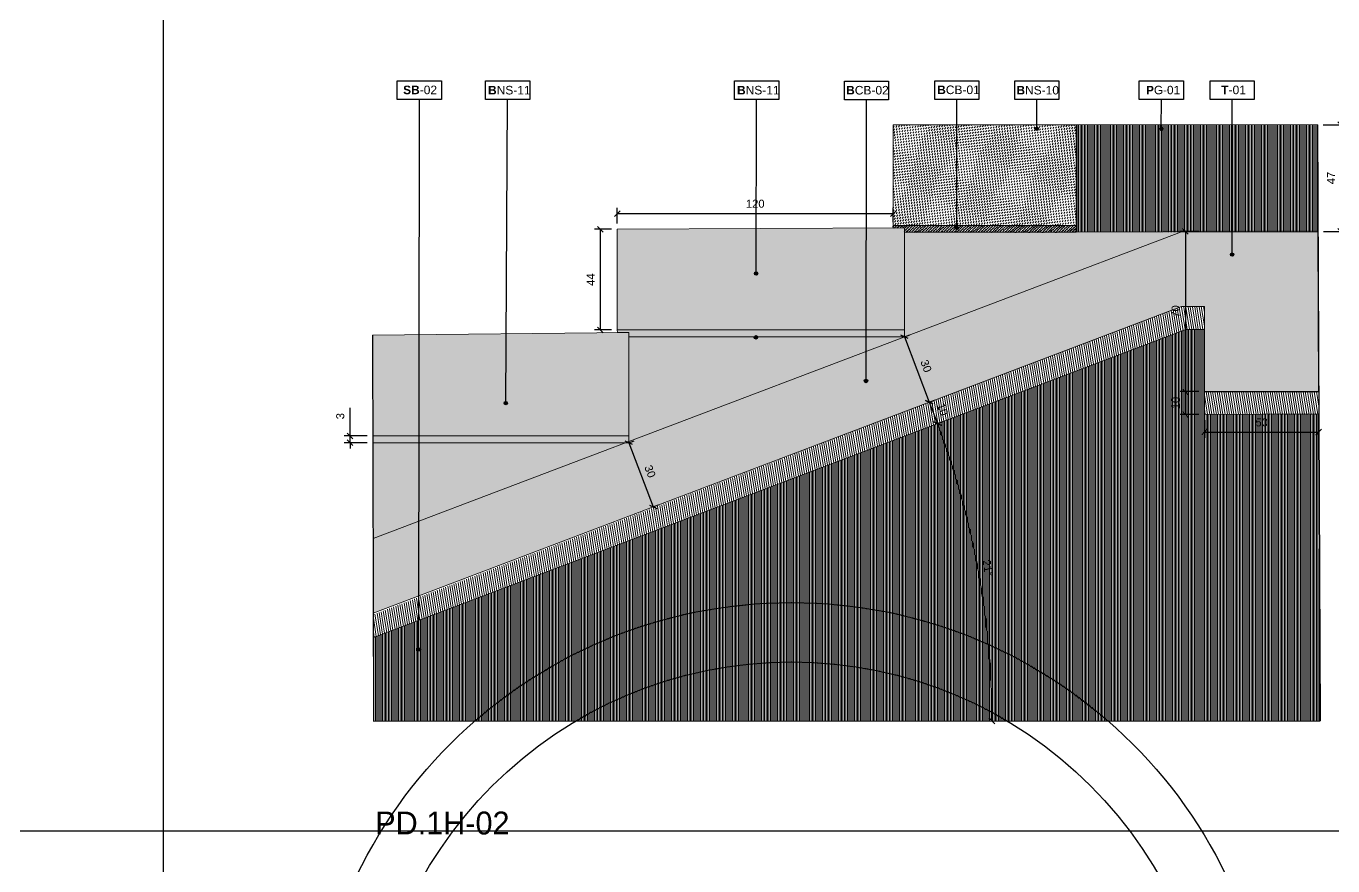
# Model space of a CAD drawing. Header units: metres. Extents: x -325 to 301, y -147 to 149.
# Drawn here: x 21.63 to 27.35, y 43.3 to 46.98 of the extents above; entities that cross this region are included whole.
import ezdxf

# ---------------------------------------------------------------- set-up
doc = ezdxf.new("R2010")
doc.units = ezdxf.units.M
doc.layers.get('Defpoints').update_dxf_attribs({"lineweight": 13})
doc.layers.add('-aux', color=50, linetype='Continuous', plot=False)
doc.layers.add('-AUX-QAD', color=5, linetype='Continuous', plot=False)
doc.layers.add('0-TX-1_25', color=7, linetype='Continuous', true_color=0x3f4f7f)
doc.layers.add('EIT_3 TR sorra', color=7, linetype='Continuous', true_color=0xd8ceb0)
for name, color, linetype, lineweight, true_color in [('03-TR-Paviment_01_Compacted Ground', 7, 'Continuous', 5, 0xc5a967), ('03-TR-Paviment_08_Natural Stone Bleachers', 7, 'Continuous', 5, 0xafad9d), ('3-TR tot_u', 7, 'Continuous', 5, 0x787878)]:
    doc.layers.add(name, color=color, linetype=linetype, lineweight=lineweight, true_color=true_color)
for name, color, linetype, lineweight in [('1-CM', 7, 'Continuous', 0), ('3-TR Formigó', 252, 'Continuous', 0), ('3-TR Seleccionat', 44, 'Continuous', 0)]:
    doc.layers.add(name, color=color, linetype=linetype, lineweight=lineweight)
for name, color, linetype in [('1-SECCIÓ', 1, 'Continuous'), ('A-KEYPLAN_HATCH', 7, 'Continuous'), ('A_TEXT_2', 7, 'Continuous')]:
    doc.layers.add(name, color=color, linetype=linetype)
doc.styles.add('Arial_4', font='arial.ttf', dxfattribs={"height": 1.8})
doc.styles.get("Standard").update_dxf_attribs({"font": 'arial.ttf'})
doc.styles.add('x-llegenda materials$0$ENGRAVERS', font='TT0586M.TTF')
doc.dimstyles.new('ISO-25', dxfattribs={"dimtxt": 0.1, "dimasz": 0.1, "dimexe": 0.1, "dimexo": 0.1, "dimgap": 0.1, "dimtad": 1, "dimdec": 0, "dimlfac": 100, "dimzin": 9, "dimtxsty": 'Standard', "dimblk": 'OBLIQUE', "dimcen": 0.1, "dimadec": 0, "dimazin": 0, "dimtfac": 1, "dimtdec": 0, "dimtmove": 0, "dimatfit": 3, "dimldrblk": 'OBLIQUE', "dimfxl": 1, "dimarcsym": 0})

# ---------------------------------------------------------------- blocks, each defined once
blk = doc.blocks.new('hatch keyplan 2')
at = {"layer": 'A-KEYPLAN_HATCH'}
blk.add_lwpolyline([(0, 0.00548), (0.01287, 0.00548), (0.01287, 0), (0, 0)], close=True, dxfattribs=at)
blk = doc.blocks.new('hatch keyplan')
at = {"layer": 'A-KEYPLAN_HATCH'}
blk.add_blockref('hatch keyplan 2', (1.43058, 0.85215), dxfattribs=at)
blk = doc.blocks.new('SB-02')
at = {"layer": 'A-KEYPLAN_HATCH'}
blk.add_blockref('hatch keyplan', (-1.43058, -0.85215), dxfattribs=at)
at = {"layer": 'A_TEXT_2', "insert": (-0.0008, 0.00408), "char_height": 0.0025, "attachment_point": 1}
blk.add_mtext_dynamic_manual_height_columns('\\pi0.00249;{\\fArial|b1|i0|c0|p34;SB}-02', width=0.0145619, gutter_width=0.015, heights=[0], dxfattribs=at)
blk = doc.blocks.new('B-CB02')
at = {"layer": 'A-KEYPLAN_HATCH'}
blk.add_blockref('hatch keyplan', (-1.43058, -0.85215), dxfattribs=at)
at = {"layer": 'A_TEXT_2', "insert": (-0.0008, 0.00409), "char_height": 0.0025, "attachment_point": 1}
blk.add_mtext_dynamic_manual_height_columns('\\pi0.00129;{\\fArial|b1|i0|c0|p34;B}CB-02', width=0.0145619, gutter_width=0.015, heights=[0], dxfattribs=at)
blk = doc.blocks.new('B-CB01')
at = {"layer": 'A-KEYPLAN_HATCH'}
blk.add_blockref('hatch keyplan', (-1.43058, -0.85215), dxfattribs=at)
at = {"layer": 'A_TEXT_2', "insert": (-0.0008, 0.00411), "char_height": 0.0025, "attachment_point": 1}
blk.add_mtext_dynamic_manual_height_columns('\\pi0.00152;{\\fArial|b1|i0|c0|p34;B}CB-01', width=0.0145619, gutter_width=0.015, heights=[0], dxfattribs=at)
blk = doc.blocks.new('BNS10')
at = {"layer": 'A-KEYPLAN_HATCH'}
blk.add_blockref('hatch keyplan', (-1.43058, -0.85215), dxfattribs=at)
at = {"layer": 'A_TEXT_2', "insert": (-0.0008, 0.00401), "char_height": 0.0025, "attachment_point": 1}
blk.add_mtext_dynamic_manual_height_columns('\\pi0.00128;{\\fArial|b1|i0|c0|p34;B}NS-10', width=0.0145619, gutter_width=0.015, heights=[0], dxfattribs=at)
blk = doc.blocks.new('BNS11')
at = {"layer": 'A-KEYPLAN_HATCH'}
blk.add_blockref('hatch keyplan', (-1.43058, -0.85215), dxfattribs=at)
at = {"layer": 'A_TEXT_2', "insert": (-0.0008, 0.00401), "char_height": 0.0025, "attachment_point": 1}
blk.add_mtext_dynamic_manual_height_columns('\\pi0.00152;{\\fArial|b1|i0|c0|p34;B}NS-11', width=0.0145619, gutter_width=0.015, heights=[0], dxfattribs=at)
blk = doc.blocks.new('PG01')
at = {"layer": 'A-KEYPLAN_HATCH'}
blk.add_blockref('hatch keyplan', (-1.42958, -0.85215), dxfattribs=at)
at = {"layer": 'A-KEYPLAN_HATCH', "insert": (0.00021, 0.00402), "char_height": 0.0024588, "attachment_point": 1, "line_spacing_factor": 0.938532, "style": 'Arial_4'}
blk.add_mtext_dynamic_manual_height_columns('\\pi0.00276;{\\fArial|b1|i0|c0|p34;P}G-01', width=0.0145619, gutter_width=0.015, heights=[0], dxfattribs=at)
blk = doc.blocks.new('T-01')
at = {"layer": 'A-KEYPLAN_HATCH'}
blk.add_blockref('hatch keyplan', (-1.43058, -0.85215), dxfattribs=at)
at = {"layer": 'A_TEXT_2', "insert": (-0.0008, 0.00408), "char_height": 0.0025, "attachment_point": 1}
blk.add_mtext_dynamic_manual_height_columns('\\pi0.00405;{\\fArial|b1|i0|c0|p34;T}-01', width=0.0145619, gutter_width=0.015, heights=[0], dxfattribs=at)
blk = doc.blocks.new('_Oblique')
at = {"color": 0, "lineweight": -2}
blk.add_line((-0.5, -0.5), (0.5, 0.5), dxfattribs=at)
blk = doc.blocks.new('*D611')
at = {"layer": '0-TX-1_25', "color": 0, "lineweight": -2, "transparency": 16777216}
for p, q in [((27.3056, 46.5445), (27.4077, 46.5445)), ((27.3827, 46.5445), (27.3827, 46.0779)), ((27.3077, 46.0779), (27.4077, 46.0779))]:
    blk.add_line(p, q, dxfattribs=at)
at = {"layer": 'Defpoints', "color": 0, "transparency": 16777216}
for p in [(27.2806, 46.5445), (27.2827, 46.0779), (27.3827, 46.0779)]:
    blk.add_point(p, dxfattribs=at)
at = {"layer": '0-TX-1_25', "color": 0, "lineweight": -2, "transparency": 16777216, "xscale": 0.025, "yscale": 0.025, "zscale": 0.025}
for p, rotation in [((27.3827, 46.5445), 90), ((27.3827, 46.0779), 270)]:
    blk.add_blockref('_Oblique', p, dxfattribs=dict(at, rotation=rotation))
at = {"layer": '0-TX-1_25', "color": 0, "transparency": 16777216, "insert": (27.3402, 46.3112), "char_height": 0.035, "attachment_point": 5, "rotation": 90}
blk.add_mtext('47', dxfattribs=at)
blk = doc.blocks.new('*D607')
at = {"layer": '0-TX-1_25', "color": 0, "lineweight": -2, "transparency": 16777216}
for p, q in [((24.1942, 46.0872), (24.1202, 46.0872)), ((24.1452, 45.6472), (24.1452, 46.0872)), ((24.1942, 45.6472), (24.1202, 45.6472))]:
    blk.add_line(p, q, dxfattribs=at)
at = {"layer": 'Defpoints', "color": 0, "transparency": 16777216}
for p in [(24.1452, 46.0872), (24.2192, 46.0872), (24.2192, 45.6472)]:
    blk.add_point(p, dxfattribs=at)
at = {"layer": '0-TX-1_25', "color": 0, "lineweight": -2, "transparency": 16777216, "xscale": 0.025, "yscale": 0.025, "zscale": 0.025}
for p, rotation in [((24.1452, 46.0872), 90), ((24.1452, 45.6472), 270)]:
    blk.add_blockref('_Oblique', p, dxfattribs=dict(at, rotation=rotation))
at = {"layer": '0-TX-1_25', "color": 0, "transparency": 16777216, "insert": (24.1027, 45.8672), "char_height": 0.035, "attachment_point": 5, "rotation": 90}
blk.add_mtext('44', dxfattribs=at)
blk = doc.blocks.new('*D608')
at = {"layer": '0-TX-1_25', "color": 0, "lineweight": -2, "transparency": 16777216}
for p, q in [((24.2192, 46.1122), (24.2192, 46.181)), ((25.4256, 46.118), (25.4256, 46.181)), ((24.2192, 46.156), (25.4256, 46.156))]:
    blk.add_line(p, q, dxfattribs=at)
at = {"layer": 'Defpoints', "color": 0, "transparency": 16777216}
for p in [(25.4256, 46.156), (24.2192, 46.0872), (25.4256, 46.093)]:
    blk.add_point(p, dxfattribs=at)
at = {"layer": '0-TX-1_25', "color": 0, "lineweight": -2, "transparency": 16777216, "xscale": 0.025, "yscale": 0.025, "zscale": 0.025, "rotation": 180}
blk.add_blockref('_Oblique', (24.2192, 46.156), dxfattribs=at)
at = {"layer": '0-TX-1_25', "color": 0, "lineweight": -2, "transparency": 16777216, "xscale": 0.025, "yscale": 0.025, "zscale": 0.025}
blk.add_blockref('_Oblique', (25.4256, 46.156), dxfattribs=at)
at = {"layer": '0-TX-1_25', "color": 0, "transparency": 16777216, "insert": (24.8224, 46.1988), "char_height": 0.035, "width": 0.192224, "attachment_point": 5}
blk.add_mtext('120', dxfattribs=at)
blk = doc.blocks.new('*D609')
at = {"layer": '0-TX-1_25', "color": 0, "lineweight": -2, "transparency": 16777216}
for p, q in [((23.0506, 45.1838), (23.0506, 45.3067)), ((23.1254, 45.1838), (23.0256, 45.1838)), ((23.1254, 45.1538), (23.0256, 45.1538)), ((23.0506, 45.1538), (23.0506, 45.1838)), ((23.0506, 45.1538), (23.0506, 45.1288))]:
    blk.add_line(p, q, dxfattribs=at)
at = {"layer": 'Defpoints', "color": 0, "transparency": 16777216}
for p in [(23.0506, 45.1838), (23.1504, 45.1838), (23.1504, 45.1538)]:
    blk.add_point(p, dxfattribs=at)
at = {"layer": '0-TX-1_25', "color": 0, "lineweight": -2, "transparency": 16777216, "xscale": 0.025, "yscale": 0.025, "zscale": 0.025}
for p, rotation in [((23.0506, 45.1838), 270), ((23.0506, 45.1538), 90)]:
    blk.add_blockref('_Oblique', p, dxfattribs=dict(at, rotation=rotation))
at = {"layer": '0-TX-1_25', "color": 0, "transparency": 16777216, "insert": (23.0078, 45.2702), "char_height": 0.035, "attachment_point": 5, "rotation": 90}
blk.add_mtext('3', dxfattribs=at)
blk = doc.blocks.new('*D610')
at = {"layer": '0-TX-1_25', "color": 0, "lineweight": -2, "transparency": 16777216}
for p, q in [((24.2692, 45.1538), (24.2926, 45.1626)), ((24.2692, 45.1538), (24.3756, 44.8733)), ((24.3756, 44.8733), (24.399, 44.8821))]:
    blk.add_line(p, q, dxfattribs=at)
at = {"layer": 'Defpoints', "color": 0, "transparency": 16777216}
for p in [(24.2692, 45.1538), (24.3756, 44.8733), (24.3756, 44.8733)]:
    blk.add_point(p, dxfattribs=at)
at = {"layer": '0-TX-1_25', "color": 0, "lineweight": -2, "transparency": 16777216, "xscale": 0.025, "yscale": 0.025, "zscale": 0.025}
for p, rotation in [((24.2692, 45.1538), 110.7702829491451), ((24.3756, 44.8733), 290.7702829491452)]:
    blk.add_blockref('_Oblique', p, dxfattribs=dict(at, rotation=rotation))
at = {"layer": '0-TX-1_25', "color": 0, "transparency": 16777216, "insert": (24.3625, 45.0287), "char_height": 0.035, "attachment_point": 5, "rotation": 290.7703}
blk.add_mtext('30', dxfattribs=at)
blk = doc.blocks.new('POINT')
at = {"layer": '0-TX-1_25'}
h = blk.add_hatch(dxfattribs=at)
h.set_pattern_fill('ANGLE', color=256)
h.set_pattern_definition([(0, (-83.747, -12.726), (0, 6.985), [5.08, -1.905]), (90, (-83.747, -12.726), (-6.985, 4e-16), [5.08, -1.905])])
edge = h.paths.add_edge_path()
edge.add_arc((0, 0), 0.0075, 0, 360)
h = blk.add_hatch(color=256, dxfattribs=at)
h.dxf.hatch_style = 1
edge = h.paths.add_edge_path()
edge.add_arc((0, 0), 0.0075, 0, 360)
blk.add_circle((0, 0), 0.0075, dxfattribs=at)
blk = doc.blocks.new('*D2894')
at = {"layer": '0-TX-1_25', "color": 0, "lineweight": -2, "transparency": 16777216}
for p, q in [((26.7614, 46.0779), (26.6786, 46.0779)), ((26.7036, 46.0779), (26.7036, 45.3779)), ((26.7614, 45.3779), (26.6786, 45.3779))]:
    blk.add_line(p, q, dxfattribs=at)
at = {"layer": 'Defpoints', "color": 0, "transparency": 16777216}
for p in [(26.7864, 46.0779), (26.7036, 45.3779), (26.7864, 45.3779)]:
    blk.add_point(p, dxfattribs=at)
at = {"layer": '0-TX-1_25', "color": 0, "lineweight": -2, "transparency": 16777216, "xscale": 0.025, "yscale": 0.025, "zscale": 0.025}
for p, rotation in [((26.7036, 46.0779), 90), ((26.7036, 45.3779), 270)]:
    blk.add_blockref('_Oblique', p, dxfattribs=dict(at, rotation=rotation))
at = {"layer": '0-TX-1_25', "color": 0, "transparency": 16777216, "insert": (26.6607, 45.7279), "char_height": 0.035, "attachment_point": 5, "rotation": 90}
blk.add_mtext('70', dxfattribs=at)
blk = doc.blocks.new('*D2895')
at = {"layer": '0-TX-1_25', "color": 0, "lineweight": -2, "transparency": 16777216}
for p, q in [((26.7614, 45.3779), (26.6786, 45.3779)), ((26.7036, 45.3779), (26.7036, 45.2779)), ((26.7614, 45.2779), (26.6786, 45.2779))]:
    blk.add_line(p, q, dxfattribs=at)
at = {"layer": 'Defpoints', "color": 0, "transparency": 16777216}
for p in [(26.7864, 45.3779), (26.7036, 45.2779), (26.7864, 45.2779)]:
    blk.add_point(p, dxfattribs=at)
at = {"layer": '0-TX-1_25', "color": 0, "lineweight": -2, "transparency": 16777216, "xscale": 0.025, "yscale": 0.025, "zscale": 0.025}
for p, rotation in [((26.7036, 45.3779), 90), ((26.7036, 45.2779), 270)]:
    blk.add_blockref('_Oblique', p, dxfattribs=dict(at, rotation=rotation))
at = {"layer": '0-TX-1_25', "color": 0, "transparency": 16777216, "insert": (26.6607, 45.3279), "char_height": 0.035, "attachment_point": 5, "rotation": 90}
blk.add_mtext('10', dxfattribs=at)
blk = doc.blocks.new('*D2896')
at = {"layer": '0-TX-1_25', "color": 0, "lineweight": -2, "transparency": 16777216}
for p, q in [((26.7864, 45.2529), (26.7864, 45.1752)), ((26.7864, 45.2002), (27.2864, 45.2002)), ((27.2864, 45.2529), (27.2864, 45.1752))]:
    blk.add_line(p, q, dxfattribs=at)
at = {"layer": 'Defpoints', "color": 0, "transparency": 16777216}
for p in [(26.7864, 45.2779), (27.2864, 45.2779), (27.2864, 45.2002)]:
    blk.add_point(p, dxfattribs=at)
at = {"layer": '0-TX-1_25', "color": 0, "lineweight": -2, "transparency": 16777216, "xscale": 0.025, "yscale": 0.025, "zscale": 0.025, "rotation": 180}
blk.add_blockref('_Oblique', (26.7864, 45.2002), dxfattribs=at)
at = {"layer": '0-TX-1_25', "color": 0, "lineweight": -2, "transparency": 16777216, "xscale": 0.025, "yscale": 0.025, "zscale": 0.025}
blk.add_blockref('_Oblique', (27.2864, 45.2002), dxfattribs=at)
at = {"layer": '0-TX-1_25', "color": 0, "transparency": 16777216, "insert": (27.0364, 45.243), "char_height": 0.035, "attachment_point": 5}
blk.add_mtext('50', dxfattribs=at)
blk = doc.blocks.new('*D2897')
at = {"layer": '0-TX-1_25', "color": 0, "lineweight": -2, "transparency": 16777216}
for p, q in [((25.4751, 45.6172), (25.4985, 45.626)), ((25.4751, 45.6172), (25.5835, 45.3314)), ((25.5835, 45.3314), (25.6069, 45.3403))]:
    blk.add_line(p, q, dxfattribs=at)
at = {"layer": 'Defpoints', "color": 0, "transparency": 16777216}
for p in [(25.4751, 45.6172), (25.5835, 45.3314), (25.5835, 45.3314)]:
    blk.add_point(p, dxfattribs=at)
at = {"layer": '0-TX-1_25', "color": 0, "lineweight": -2, "transparency": 16777216, "xscale": 0.025, "yscale": 0.025, "zscale": 0.025}
for p, rotation in [((25.4751, 45.6172), 110.7702829491445), ((25.5835, 45.3314), 290.7702829491445)]:
    blk.add_blockref('_Oblique', p, dxfattribs=dict(at, rotation=rotation))
at = {"layer": '0-TX-1_25', "color": 0, "transparency": 16777216, "insert": (25.5694, 45.4895), "char_height": 0.035, "attachment_point": 5, "rotation": 290.7703}
blk.add_mtext('30', dxfattribs=at)
blk = doc.blocks.new('*D2898')
at = {"layer": '0-TX-1_25', "color": 0, "lineweight": -2, "transparency": 16777216}
for p, q in [((25.5835, 45.3314), (25.6069, 45.3403)), ((25.5835, 45.3314), (25.619, 45.2379)), ((25.619, 45.2379), (25.6424, 45.2468))]:
    blk.add_line(p, q, dxfattribs=at)
at = {"layer": 'Defpoints', "color": 0, "transparency": 16777216}
for p in [(25.5835, 45.3314), (25.619, 45.2379), (25.619, 45.2379)]:
    blk.add_point(p, dxfattribs=at)
at = {"layer": '0-TX-1_25', "color": 0, "lineweight": -2, "transparency": 16777216, "xscale": 0.025, "yscale": 0.025, "zscale": 0.025}
for p, rotation in [((25.5835, 45.3314), 110.7702829491441), ((25.619, 45.2379), 290.7702829491441)]:
    blk.add_blockref('_Oblique', p, dxfattribs=dict(at, rotation=rotation))
at = {"layer": '0-TX-1_25', "color": 0, "transparency": 16777216, "insert": (25.6413, 45.2998), "char_height": 0.035, "attachment_point": 5, "rotation": 290.7703}
blk.add_mtext('10', dxfattribs=at)
blk = doc.blocks.new('*D2899')
at = {"layer": '0-TX-1_25', "color": 0, "lineweight": -2, "transparency": 16777216}
blk.add_arc((22.1862, 43.9359), 3.6714, 0.0196, 20.7703, dxfattribs=at)
at = {"layer": 'Defpoints', "color": 0, "transparency": 16777216}
for p in [(26.7047, 45.6497), (25.8307, 44.3793), (23.1526, 44.3025), (23.1536, 43.9363), (27.292, 43.9377)]:
    blk.add_point(p, dxfattribs=at)
at = {"layer": '0-TX-1_25', "color": 0, "lineweight": -2, "transparency": 16777216, "xscale": 0.025, "yscale": 0.025, "zscale": 0.025}
for p, rotation in [((25.619, 45.2379), 110.7702829491448), ((25.8576, 43.9372), 270.0195669590129)]:
    blk.add_blockref('_Oblique', p, dxfattribs=dict(at, rotation=rotation))
at = {"layer": '0-TX-1_25', "color": 0, "transparency": 16777216, "insert": (25.8392, 44.6061), "char_height": 0.035, "attachment_point": 5, "rotation": 280.3949}
blk.add_mtext('21°', dxfattribs=at)

msp = doc.modelspace()

# ---------------------------------------------------------------- hatches: boundary and pattern name
at = {"layer": '03-TR-Paviment_01_Compacted Ground'}
h = msp.add_hatch(dxfattribs=at)
h.set_pattern_fill('ANSI31', color=256, scale=0.002, angle=225, style=0)
h.set_pattern_definition([(270, (-173.858424, -5.006507), (0.00635, -2e-18), [])])
h.paths.add_polyline_path([(26.2251, 46.5445), (26.2251, 46.0745), (27.2827, 46.0765), (27.2806, 46.5459)])
at = {"layer": '03-TR-Paviment_08_Natural Stone Bleachers'}
h = msp.add_hatch(dxfattribs=at)
h.set_pattern_fill('DASH', color=256, scale=0.002611, angle=232.4264, style=0, double=1)
h.set_pattern_definition([(232.4264096, (-126.827603, -75.2748), (0.00151523477, -0.01162470696), [0.0082894435, -0.0082894435])])
h.paths.add_polyline_path([(25.4251, 46.5445), (25.4251, 46.1046), (26.2251, 46.1045), (26.2251, 46.5445)])
h = msp.add_hatch(dxfattribs=at)
h.set_pattern_fill('DASH', color=256, scale=0.002611, angle=232.4264, style=0, double=1)
h.set_pattern_definition([(232.4264096, (-128.033521, -75.73217), (0.00151523477, -0.01162470696), [0.0082894435, -0.0082894435])])
h.paths.add_polyline_path([(24.2192, 46.0872), (24.2192, 45.6473), (25.4751, 45.6472), (25.4751, 46.0932)])
h = msp.add_hatch(dxfattribs=at)
h.set_pattern_fill('DASH', color=256, scale=0.002611, angle=232.4264, style=0, double=1)
h.set_pattern_definition([(232.4264096, (-129.239439, -76.195569), (0.00151523477, -0.01162470696), [0.0082894435, -0.0082894435])])
h.paths.add_polyline_path([(23.1492, 45.625), (23.1504, 45.1838), (24.2692, 45.1838), (24.2692, 45.6358)])
at = {"layer": '3-TR Formigó'}
h = msp.add_hatch(dxfattribs=at)
h.set_pattern_fill('ANSI31', color=256, scale=0.003, angle=234.1752)
h.set_pattern_definition([(279.175244, (-186.056313, 0.432293), (0.00940313004, 0.0015188056), [])])
h.paths.add_polyline_path([(26.6786, 45.7467), (23.1526, 44.4025), (23.1526, 44.3025), (26.7036, 45.6493), (26.7864, 45.6497), (26.7864, 45.7497)])
h = msp.add_hatch(dxfattribs=at)
h.set_pattern_fill('ANSI31', color=256, scale=0.003, angle=234.1752)
h.set_pattern_definition([(279.175244, (-182.422566, 1.407699), (0.00940313004, 0.0015188056), [])])
h.paths.add_polyline_path([(27.2864, 45.3779), (26.7864, 45.3779), (26.7864, 45.2779), (27.2864, 45.2779)])
at = {"layer": '3-TR Seleccionat'}
h = msp.add_hatch(dxfattribs=at)
h.set_pattern_fill('ANSI31', color=256, scale=0.002, angle=45, style=0)
h.set_pattern_definition([(90, (-11.903374, -6.838216), (-0.00635, 0), [])])
h.paths.add_polyline_path([(23.1526, 44.3025), (23.1536, 43.9363), (27.2936, 43.9376), (27.2851, 45.2793), (26.7874, 45.2786), (26.7864, 45.6497), (26.7047, 45.6497)])
at = {"layer": '3-TR tot_u'}
h = msp.add_hatch(dxfattribs=at)
h.set_pattern_fill('AR-CONC', color=256, scale=0.00025, angle=90.5301)
h.set_pattern_definition([(166.04236, (-35.204802, 41.56997), (-0.016416191, 0.042671307), [0.0047625, -0.0523875]), (111.04236, (-35.2048, 41.56997), (-0.039046417, -0.028886474), [0.00381, -0.041910146]), (216.49381, (-35.20617, 41.573527), (-0.055462606, 0.013784833), [0.004047502, -0.04452256]), (162.22656, (-35.21621, 41.564395), (-0.020309896, 0.065503594), [0.00714375, -0.07858125]), (212.67792, (-35.217905, 41.569854), (-0.08163343, 0.02616789), [0.006071256, -0.0667839]), (107.22651, (-35.21621, 41.564395), (-0.08163343, 0.02616789), [0.00571499, -0.06286493]), (137.04236, (-35.216148, 41.571494), (0.006329517, 0.045279748), [0.0047625, -0.0523875]), (82.04236, (-35.21615, 41.571494), (-0.048155148, -0.006334455), [0.00381, -0.04191]), (187.49381, (-35.21562, 41.575268), (-0.04182563, 0.038945293), [0.004047502, -0.044522484]), (153.542363, (-35.204802, 41.56997), (-0.0193315364, -0.0085869134), [0, -0.041402, 0, -0.042545, 0, -0.04206875]), (123.542363, (-35.204802, 41.56997), (-0.0298363544, 0.004013151), [0, -0.024257, 0, -0.0404495, 0, -0.01603375]), (83.542363, (-35.198585, 41.557248), (-0.013595498, 0.0310847903), [0, -0.015875, 0, -0.04953, 0, -0.0657225]), (73.542363, (-35.195797, 41.551543), (-0.021969728, 0.030481611), [0, -0.0206375, 0, -0.032893, 0, -0.0466725])])
h.paths.add_polyline_path([(23.1505, 45.1538), (23.1524, 44.4093), (26.6864, 45.7497), (26.7864, 45.7497), (26.7864, 45.3779), (27.2848, 45.3723), (27.2848, 46.0848), (25.4751, 46.0745), (25.4751, 45.6472), (25.4751, 45.6172), (24.2692, 45.6172), (24.2692, 45.1538)])
at = {"layer": 'EIT_3 TR sorra'}
h = msp.add_hatch(dxfattribs=at)
h.set_pattern_fill('ANSI36', color=256, scale=0.002552, angle=-1.141, style=0, double=1)
h.set_pattern_definition([(43.85896, (23.5320004, 52.065799), (0.004609074, 0.015664162), [0.020252618, -0.004050524, 0, -0.004050524])])
h.paths.add_polyline_path([(25.475, 46.1045), (25.4251, 46.1045), (25.4256, 46.0927), (25.475, 46.0932), (25.4751, 46.0745), (26.2251, 46.0745), (26.2251, 46.1045)])
h = msp.add_hatch(dxfattribs=at)
h.set_pattern_fill('ANSI36', color=256, scale=0.002552, angle=-1.141, style=0, double=1)
h.set_pattern_definition([(43.85896, (22.326082, 51.608429), (0.004609074, 0.015664162), [0.020252618, -0.004050524, 0, -0.004050524])])
h.paths.add_polyline_path([(24.2691, 45.6472), (24.2192, 45.6472), (24.2195, 45.6353), (24.2692, 45.6358), (24.2692, 45.6172), (25.4751, 45.6172), (25.4751, 45.6472)])
h = msp.add_hatch(dxfattribs=at)
h.set_pattern_fill('ANSI36', color=256, scale=0.002552, angle=-1.141, style=0, double=1)
h.set_pattern_definition([(43.85896, (21.120164, 51.14503), (0.004609074, 0.015664162), [0.020252618, -0.004050524, 0, -0.004050524])])
h.paths.add_polyline_path([(23.1504, 45.1838), (23.1505, 45.1538), (24.2692, 45.1538), (24.2692, 45.1838)])

# ---------------------------------------------------------------- linework, layer by layer
at = {"layer": '-aux'}
for points in [[(22.2345, 3.4567), (22.2345, 133.4567)], [(23.1536, 43.9363), (27.292, 43.9377)], [(12.2345, 43.4567), (142.2345, 43.4567)]]:
    msp.add_lwpolyline(points, dxfattribs=at)
at = {"layer": '-AUX-QAD'}
for radius in [2.1094, 1.85]:
    msp.add_circle((24.9809, 42.3461), radius, dxfattribs=at)
at = {"layer": '0-TX-1_25'}
for points in [[(23.3507, 44.2499), (23.3537, 46.6541)], [(23.7313, 45.3275), (23.7397, 46.6541)], [(24.8261, 45.8938), (24.8283, 46.6541)], [(25.3069, 45.424), (25.3091, 46.6527)], [(25.7032, 46.094), (25.7037, 46.6541)], [(26.0531, 46.5263), (26.0537, 46.6541)], [(26.5977, 46.5263), (26.5983, 46.6541)], [(26.9075, 45.9768), (26.908, 46.6541)]]:
    msp.add_lwpolyline(points, dxfattribs=at)
at = {"layer": '1-CM'}
for points in [[(25.4251, 46.5445), (25.4251, 46.1045), (26.2251, 46.1045), (26.2251, 46.5445), (25.4251, 46.5445)], [(26.2251, 46.5445), (27.2806, 46.5459)], [(27.2837, 46.0792), (27.286, 45.3779), (26.7864, 45.3779), (26.7864, 45.7497), (26.7864, 45.7497), (26.6864, 45.7497), (23.1524, 44.4093)], [(24.2192, 46.0872), (24.2192, 45.6472), (25.4751, 45.6472), (25.4751, 46.0932), (24.2192, 46.0872)], [(26.2251, 46.1045), (26.2251, 46.0745), (25.4751, 46.0745), (25.4751, 46.0932), (25.4256, 46.0927), (25.4251, 46.1045), (25.4751, 46.1045), (26.2251, 46.1045)], [(26.2251, 46.0745), (26.9831, 46.0779)], [(26.6864, 45.7497), (26.6864, 45.7497), (26.7864, 45.7497), (26.7864, 45.3766), (27.2857, 45.3766), (27.2827, 46.0765), (26.6864, 46.0766)], [(23.1524, 44.4093), (26.6864, 45.7497), (26.7864, 45.7497)], [(23.1504, 45.1838), (24.2692, 45.1838), (24.2692, 45.6358), (23.1492, 45.625)], [(23.1526, 44.3025), (26.7047, 45.6497), (26.7864, 45.6497)], [(25.4751, 45.6472), (25.4751, 45.6172), (24.2692, 45.6172), (24.2692, 45.6358), (24.2195, 45.6353), (24.2192, 45.6472), (24.2692, 45.6472), (25.4751, 45.6472)], [(26.7864, 45.3779), (26.7864, 45.2779), (27.2862, 45.2801)], [(23.1504, 45.1838), (24.2692, 45.1838)], [(24.2692, 45.1838), (24.2692, 45.1538), (23.1505, 45.1538)]]:
    msp.add_lwpolyline(points, dxfattribs=at)
at = {"layer": '1-CM', "color": 251, "true_color": 0x636466}
msp.add_lwpolyline([(23.1515, 44.7359), (26.6864, 46.0766)], dxfattribs=at)
at = {"layer": '1-SECCIÓ'}
for p, q in [((27.2806, 46.5445), (27.292, 43.9377)), ((23.1492, 45.625), (23.1536, 43.9363))]:
    msp.add_line(p, q, dxfattribs=at)

# ---------------------------------------------------------------- block references
at = {"xscale": 14.99974972970671, "yscale": 14.99974972970671, "zscale": 14.99974972970671}
for name, p in [('BNS11', (23.6431, 46.6541)), ('BNS11', (24.7318, 46.6541)), ('BNS10', (25.9571, 46.6541))]:
    msp.add_blockref(name, p, dxfattribs=at)
at = {"layer": '0-TX-1_25', "xscale": 15, "yscale": 15, "zscale": 15}
for name, p in [('SB-02', (23.2572, 46.6541)), ('B-CB02', (25.2125, 46.6527)), ('B-CB01', (25.6072, 46.6541)), ('T-01', (26.8115, 46.6541))]:
    msp.add_blockref(name, p, dxfattribs=at)
at = {"layer": '0-TX-1_25'}
for p in [(26.0531, 46.5263), (26.5977, 46.5263), (25.7032, 46.094), (26.9075, 45.9768), (24.8261, 45.8938), (24.8253, 45.6148), (25.3069, 45.424), (23.7313, 45.3275), (23.3507, 44.2499)]:
    msp.add_blockref('POINT', p, dxfattribs=at)
at = {"layer": 'A-KEYPLAN_HATCH', "xscale": 14.99999999999007, "yscale": 14.99999999999007, "zscale": 14.99999999999007}
msp.add_blockref('PG01', (26.4867, 46.6541), dxfattribs=at)

# ---------------------------------------------------------------- texts
at = {"layer": '-aux', "insert": (23.1608, 43.5414), "char_height": 0.1, "width": 19.210099, "attachment_point": 1, "style": 'x-llegenda materials$0$ENGRAVERS'}
msp.add_mtext('PD.1H-02', dxfattribs=at)

# ---------------------------------------------------------------- dimensions: what is measured, and where the dimension line sits
at = {"layer": '0-TX-1_25'}
for base, p1, p2, picture, middle in [((27.3827, 46.0779), (27.2806, 46.5445), (27.2827, 46.0779), '*D611', (27.3402, 46.3112)), ((24.1452, 46.0872), (24.2192, 45.6472), (24.2192, 46.0872), '*D607', (24.1027, 45.8672)), ((26.7036, 45.3779), (26.7864, 46.0779), (26.7864, 45.3779), '*D2894', (26.6607, 45.7279)), ((26.7036, 45.2779), (26.7864, 45.3779), (26.7864, 45.2779), '*D2895', (26.6607, 45.3279)), ((23.0506, 45.1838), (23.1504, 45.1538), (23.1504, 45.1838), '*D609', (23.0078, 45.2702))]:
    dim = msp.add_linear_dim(base=base, p1=p1, p2=p2, angle=90, dimstyle='ISO-25', override={"dimtxt": 0.035, "dimasz": 0.025, "dimexe": 0.025, "dimexo": 0.025, "dimgap": 0.025, "dimblk1": 'Oblique', "dimblk2": 'Oblique', "dimsah": 1, "dimfxl": 0.1, "dimfxlon": 1, "dimarcsym": 1}, dxfattribs=at)
    dim.commit()
    dim.dimension.update_dxf_attribs({"geometry": picture, "text_midpoint": middle})
dim = msp.add_linear_dim(base=(25.4256, 46.156), p1=(24.2192, 46.0872), p2=(25.4256, 46.093), text='120', dimstyle='ISO-25', override={"dimtxt": 0.035, "dimasz": 0.025, "dimexe": 0.025, "dimexo": 0.025, "dimgap": 0.025, "dimblk1": 'Oblique', "dimblk2": 'Oblique', "dimsah": 1, "dimfxl": 0.1, "dimfxlon": 1, "dimarcsym": 1}, dxfattribs=at)
dim.commit()
dim.dimension.update_dxf_attribs({"geometry": '*D608', "text_midpoint": (24.8224, 46.1988)})
dim = msp.add_angular_dim_2l(base=(25.8307, 44.3793), line1=((23.1536, 43.9363), (27.292, 43.9377)), line2=((23.1526, 44.3025), (26.7047, 45.6497)), dimstyle='ISO-25', override={"dimtxt": 0.035, "dimasz": 0.025, "dimexe": 0.025, "dimexo": 0.025, "dimgap": 0.025, "dimblk1": 'Oblique', "dimblk2": 'Oblique', "dimsah": 1, "dimfxl": 0.1, "dimfxlon": 1, "dimarcsym": 1}, dxfattribs=at)
dim.commit()
dim.dimension.update_dxf_attribs({"geometry": '*D2899', "text_midpoint": (25.8392, 44.6061)})
dim = msp.add_aligned_dim(p1=(25.4751, 45.6172), p2=(25.5835, 45.3314), distance=0, text='30', dimstyle='ISO-25', override={"dimtxt": 0.035, "dimasz": 0.025, "dimexe": 0.025, "dimexo": 0.025, "dimgap": 0.025, "dimblk1": 'Oblique', "dimblk2": 'Oblique', "dimsah": 1, "dimfxl": 0.1, "dimfxlon": 1, "dimarcsym": 1}, dxfattribs=at)
dim.commit()
dim.dimension.update_dxf_attribs({"geometry": '*D2897', "text_midpoint": (25.5694, 45.4895)})
for p1, p2, picture, middle in [((25.5835, 45.3314), (25.619, 45.2379), '*D2898', (25.6413, 45.2998)), ((24.2692, 45.1538), (24.3756, 44.8733), '*D610', (24.3625, 45.0287))]:
    dim = msp.add_aligned_dim(p1=p1, p2=p2, distance=0, dimstyle='ISO-25', override={"dimtxt": 0.035, "dimasz": 0.025, "dimexe": 0.025, "dimexo": 0.025, "dimgap": 0.025, "dimblk1": 'Oblique', "dimblk2": 'Oblique', "dimsah": 1, "dimfxl": 0.1, "dimfxlon": 1, "dimarcsym": 1}, dxfattribs=at)
    dim.commit()
    dim.dimension.update_dxf_attribs({"geometry": picture, "text_midpoint": middle})
dim = msp.add_linear_dim(base=(27.2864, 45.2002), p1=(26.7864, 45.2779), p2=(27.2864, 45.2779), dimstyle='ISO-25', override={"dimtxt": 0.035, "dimasz": 0.025, "dimexe": 0.025, "dimexo": 0.025, "dimgap": 0.025, "dimblk1": 'Oblique', "dimblk2": 'Oblique', "dimsah": 1, "dimfxl": 0.1, "dimfxlon": 1, "dimarcsym": 1}, dxfattribs=at)
dim.commit()
dim.dimension.update_dxf_attribs({"geometry": '*D2896', "text_midpoint": (27.0364, 45.243)})

doc.saveas('drawing.dxf')
